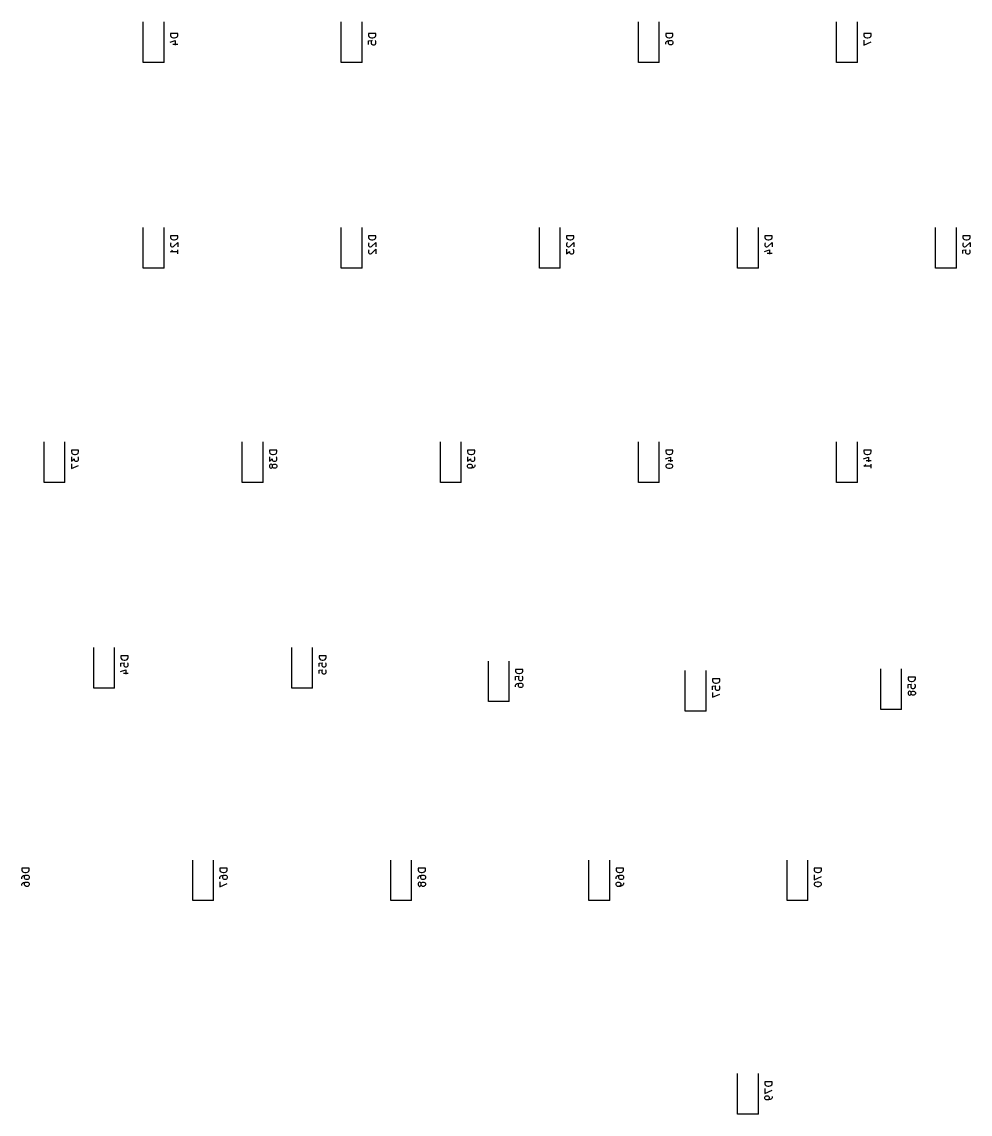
# Model space of a CAD drawing. Extents: x -21 to 350, y -103 to 34.
# Drawn here: x 72 to 163.2, y -103.4 to 1.6 of the extents above; entities that cross this region are included whole.
import ezdxf

# ---------------------------------------------------------------- set-up
doc = ezdxf.new("R2010")
doc.units = 0
doc.layers.add('BLACK', color=7, linetype='CONTINUOUS')

msp = doc.modelspace()

# ---------------------------------------------------------------- linework, layer by layer
at = {"layer": 'BLACK', "linetype": 'CONTINUOUS'}
for p, q in [((83.7, -2.25), (83.7, 1.65)), ((85.7, -2.25), (85.7, 1.65)), ((102.75, -2.25), (102.75, 1.65)), ((104.75, -2.25), (104.75, 1.65)), ((131.325, -2.25), (131.325, 1.65)), ((133.325, -2.25), (133.325, 1.65)), ((150.375, -2.25), (150.375, 1.65)), ((152.375, -2.25), (152.375, 1.65)), ((87.0167, 0.516666), (86.3167, 0.516666)), ((86.3167, 0.516666), (86.3167, 0.35)), ((86.3167, 0.35), (86.35, 0.25)), ((86.35, 0.25), (86.4167, 0.183333)), ((86.4167, 0.183333), (86.4833, 0.15)), ((86.4833, 0.15), (86.6167, 0.116666)), ((86.6167, 0.116666), (86.7167, 0.116666)), ((86.7167, 0.116666), (86.85, 0.15)), ((86.85, 0.15), (86.9167, 0.183333)), ((86.9167, 0.183333), (86.9833, 0.249999)), ((86.9833, 0.249999), (87.0167, 0.35)), ((87.0167, 0.35), (87.0167, 0.516666)), ((106.067, 0.516666), (105.367, 0.516666)), ((105.367, 0.516666), (105.367, 0.35)), ((105.367, 0.35), (105.4, 0.25)), ((105.4, 0.25), (105.467, 0.183333)), ((105.467, 0.183333), (105.533, 0.15)), ((105.533, 0.15), (105.667, 0.116666)), ((105.667, 0.116666), (105.767, 0.116666)), ((105.767, 0.116666), (105.9, 0.15)), ((105.9, 0.15), (105.967, 0.183333)), ((105.967, 0.183333), (106.033, 0.249999)), ((106.033, 0.249999), (106.067, 0.35)), ((106.067, 0.35), (106.067, 0.516666)), ((134.642, 0.516666), (133.942, 0.516666)), ((133.942, 0.516666), (133.942, 0.35)), ((133.942, 0.35), (133.975, 0.25)), ((133.975, 0.25), (134.042, 0.183333)), ((134.042, 0.183333), (134.108, 0.15)), ((134.108, 0.15), (134.242, 0.116666)), ((134.242, 0.116666), (134.342, 0.116666)), ((134.342, 0.116666), (134.475, 0.15)), ((134.475, 0.15), (134.542, 0.183333)), ((134.542, 0.183333), (134.608, 0.249999)), ((134.608, 0.249999), (134.642, 0.35)), ((134.642, 0.35), (134.642, 0.516666)), ((153.692, 0.516666), (152.992, 0.516666)), ((152.992, 0.516666), (152.992, 0.35)), ((152.992, 0.35), (153.025, 0.25)), ((153.025, 0.25), (153.092, 0.183333)), ((153.092, 0.183333), (153.158, 0.15)), ((153.158, 0.15), (153.292, 0.116666)), ((153.292, 0.116666), (153.392, 0.116666)), ((153.392, 0.116666), (153.525, 0.15)), ((153.525, 0.15), (153.592, 0.183333)), ((153.592, 0.183333), (153.658, 0.249999)), ((153.658, 0.249999), (153.692, 0.35)), ((153.692, 0.35), (153.692, 0.516666)), ((86.2833, -0.316666), (86.7833, -0.15)), ((86.55, -0.483333), (87.0167, -0.483333)), ((86.7833, -0.15), (86.7833, -0.583333)), ((105.367, -0.183333), (105.7, -0.15)), ((105.367, -0.516666), (105.367, -0.183333)), ((105.667, -0.183333), (105.633, -0.25)), ((105.633, -0.25), (105.633, -0.416666)), ((105.633, -0.416666), (105.667, -0.483333)), ((105.7, -0.15), (105.667, -0.183333)), ((105.667, -0.483333), (105.7, -0.516666)), ((105.7, -0.516666), (105.767, -0.55)), ((105.767, -0.55), (105.933, -0.55)), ((105.933, -0.55), (106, -0.516666)), ((106.033, -0.183333), (106, -0.15)), ((106, -0.516666), (106.033, -0.483333)), ((106.067, -0.25), (106.033, -0.183333)), ((106.033, -0.483333), (106.067, -0.416666)), ((106.067, -0.416666), (106.067, -0.25)), ((133.942, -0.35), (133.975, -0.283333)), ((133.942, -0.483333), (133.942, -0.35)), ((133.975, -0.283333), (134.008, -0.249999)), ((134.008, -0.249999), (134.108, -0.183333)), ((134.108, -0.183333), (134.242, -0.15)), ((134.208, -0.283333), (134.242, -0.216666)), ((134.208, -0.416666), (134.208, -0.283333)), ((134.242, -0.483333), (134.208, -0.416666)), ((134.242, -0.15), (134.508, -0.15)), ((134.242, -0.216666), (134.275, -0.183333)), ((134.275, -0.516666), (134.242, -0.483333)), ((134.275, -0.183333), (134.342, -0.15)), ((134.342, -0.55), (134.275, -0.516666)), ((134.508, -0.55), (134.342, -0.55)), ((134.508, -0.15), (134.575, -0.183333)), ((134.575, -0.516666), (134.508, -0.55)), ((134.575, -0.183333), (134.608, -0.216666)), ((134.608, -0.483333), (134.575, -0.516666)), ((134.608, -0.216666), (134.642, -0.283333)), ((134.642, -0.416666), (134.608, -0.483333)), ((134.642, -0.283333), (134.642, -0.416666)), ((152.992, -0.116666), (152.992, -0.583333)), ((152.992, -0.583333), (153.692, -0.283333)), ((85.7, -2.25), (83.7, -2.25)), ((104.75, -2.25), (102.75, -2.25)), ((133.325, -2.25), (131.325, -2.25)), ((152.375, -2.25), (150.375, -2.25)), ((83.7, -22.035), (83.7, -18.135)), ((85.7, -22.035), (85.7, -18.135)), ((102.75, -22.035), (102.75, -18.135)), ((104.75, -22.035), (104.75, -18.135)), ((121.8, -22.035), (121.8, -18.135)), ((123.8, -22.035), (123.8, -18.135)), ((140.85, -22.035), (140.85, -18.135)), ((142.85, -22.035), (142.85, -18.135)), ((159.9, -22.035), (159.9, -18.135)), ((161.9, -22.035), (161.9, -18.135)), ((87.0167, -18.935), (86.3167, -18.935)), ((86.3167, -18.935), (86.3167, -19.1017)), ((86.3167, -19.1017), (86.35, -19.2017)), ((86.35, -19.635), (86.3167, -19.7017)), ((86.3167, -19.7017), (86.3167, -19.8683)), ((86.3167, -19.8683), (86.35, -19.935)), ((86.35, -19.2017), (86.4167, -19.2683)), ((86.3833, -19.6017), (86.35, -19.635)), ((86.35, -19.935), (86.3833, -19.9683)), ((86.4167, -19.2683), (86.4833, -19.3017)), ((86.4833, -19.3017), (86.6167, -19.335)), ((86.6167, -19.335), (86.7167, -19.335)), ((86.6167, -19.9683), (87.0167, -19.5683)), ((86.7167, -19.335), (86.85, -19.3017)), ((86.85, -19.3017), (86.9167, -19.2683)), ((86.9167, -19.2683), (86.9833, -19.2017)), ((86.9833, -19.2017), (87.0167, -19.1017)), ((87.0167, -19.1017), (87.0167, -18.935)), ((87.0167, -19.5683), (87.0167, -20.0017)), ((106.067, -18.935), (105.367, -18.935)), ((105.367, -18.935), (105.367, -19.1017)), ((105.367, -19.1017), (105.4, -19.2017)), ((105.4, -19.635), (105.367, -19.7017)), ((105.367, -19.7017), (105.367, -19.8683)), ((105.367, -19.8683), (105.4, -19.935)), ((105.4, -19.2017), (105.467, -19.2683)), ((105.433, -19.6017), (105.4, -19.635)), ((105.4, -19.935), (105.433, -19.9683)), ((105.467, -19.2683), (105.533, -19.3017)), ((105.533, -19.3017), (105.667, -19.335)), ((105.667, -19.335), (105.767, -19.335)), ((105.667, -19.9683), (106.067, -19.5683)), ((105.767, -19.335), (105.9, -19.3017)), ((105.9, -19.3017), (105.967, -19.2683)), ((105.967, -19.2683), (106.033, -19.2017)), ((106.033, -19.2017), (106.067, -19.1017)), ((106.067, -19.1017), (106.067, -18.935)), ((106.067, -19.5683), (106.067, -20.0017)), ((125.117, -18.935), (124.417, -18.935)), ((124.417, -18.935), (124.417, -19.1017)), ((124.417, -19.1017), (124.45, -19.2017)), ((124.45, -19.635), (124.417, -19.7017)), ((124.417, -19.7017), (124.417, -19.8683)), ((124.417, -19.8683), (124.45, -19.935)), ((124.45, -19.2017), (124.517, -19.2683)), ((124.483, -19.6017), (124.45, -19.635)), ((124.45, -19.935), (124.483, -19.9683)), ((124.517, -19.2683), (124.583, -19.3017)), ((124.583, -19.3017), (124.717, -19.335)), ((124.717, -19.335), (124.817, -19.335)), ((124.717, -19.9683), (125.117, -19.5683)), ((124.817, -19.335), (124.95, -19.3017)), ((124.95, -19.3017), (125.017, -19.2683)), ((125.017, -19.2683), (125.083, -19.2017)), ((125.083, -19.2017), (125.117, -19.1017)), ((125.117, -19.1017), (125.117, -18.935)), ((125.117, -19.5683), (125.117, -20.0017)), ((144.167, -18.935), (143.467, -18.935)), ((143.467, -18.935), (143.467, -19.1017)), ((143.467, -19.1017), (143.5, -19.2017)), ((143.5, -19.635), (143.467, -19.7017)), ((143.467, -19.7017), (143.467, -19.8683)), ((143.467, -19.8683), (143.5, -19.935)), ((143.5, -19.2017), (143.567, -19.2683)), ((143.533, -19.6017), (143.5, -19.635)), ((143.5, -19.935), (143.533, -19.9683)), ((143.567, -19.2683), (143.633, -19.3017)), ((143.633, -19.3017), (143.767, -19.335)), ((143.767, -19.335), (143.867, -19.335)), ((143.767, -19.9683), (144.167, -19.5683)), ((143.867, -19.335), (144, -19.3017)), ((144, -19.3017), (144.067, -19.2683)), ((144.067, -19.2683), (144.133, -19.2017)), ((144.133, -19.2017), (144.167, -19.1017)), ((144.167, -19.1017), (144.167, -18.935)), ((144.167, -19.5683), (144.167, -20.0017)), ((163.217, -18.935), (162.517, -18.935)), ((162.517, -18.935), (162.517, -19.1017)), ((162.517, -19.1017), (162.55, -19.2017)), ((162.55, -19.635), (162.517, -19.7017)), ((162.517, -19.7017), (162.517, -19.8683)), ((162.517, -19.8683), (162.55, -19.935)), ((162.55, -19.2017), (162.617, -19.2683)), ((162.583, -19.6017), (162.55, -19.635)), ((162.55, -19.935), (162.583, -19.9683)), ((162.617, -19.2683), (162.683, -19.3017)), ((162.683, -19.3017), (162.817, -19.335)), ((162.817, -19.335), (162.917, -19.335)), ((162.817, -19.9683), (163.217, -19.5683)), ((162.917, -19.335), (163.05, -19.3017)), ((163.05, -19.3017), (163.117, -19.2683)), ((163.117, -19.2683), (163.183, -19.2017)), ((163.183, -19.2017), (163.217, -19.1017)), ((163.217, -19.1017), (163.217, -18.935)), ((163.217, -19.5683), (163.217, -20.0017)), ((86.3167, -20.4683), (86.4167, -20.4017)), ((87.0167, -20.4683), (86.3167, -20.4683)), ((86.3833, -19.9683), (86.45, -20.0017)), ((86.4167, -20.4017), (86.4833, -20.335)), ((86.45, -20.0017), (86.5167, -20.0017)), ((86.4833, -20.335), (86.5167, -20.2683)), ((86.5167, -20.0017), (86.6167, -19.9683)), ((87.0167, -20.6683), (87.0167, -20.2683)), ((105.4, -20.3017), (105.367, -20.3683)), ((105.367, -20.3683), (105.367, -20.535)), ((105.367, -20.535), (105.4, -20.6017)), ((105.433, -20.2683), (105.4, -20.3017)), ((105.4, -20.6017), (105.433, -20.635)), ((105.433, -19.9683), (105.5, -20.0017)), ((105.433, -20.635), (105.5, -20.6683)), ((105.5, -20.0017), (105.567, -20.0017)), ((105.5, -20.6683), (105.567, -20.6683)), ((105.567, -20.0017), (105.667, -19.9683)), ((105.567, -20.6683), (105.667, -20.635)), ((105.667, -20.635), (106.067, -20.235)), ((106.067, -20.235), (106.067, -20.6683)), ((124.417, -20.235), (124.417, -20.6683)), ((124.417, -20.6683), (124.683, -20.435)), ((124.483, -19.9683), (124.55, -20.0017)), ((124.55, -20.0017), (124.617, -20.0017)), ((124.617, -20.0017), (124.717, -19.9683)), ((124.683, -20.435), (124.683, -20.535)), ((124.683, -20.535), (124.717, -20.6017)), ((124.717, -20.6017), (124.75, -20.635)), ((124.75, -20.635), (124.817, -20.6683)), ((124.817, -20.6683), (124.983, -20.6683)), ((124.983, -20.6683), (125.05, -20.635)), ((125.083, -20.2683), (125.05, -20.235)), ((125.05, -20.635), (125.083, -20.6017)), ((125.117, -20.335), (125.083, -20.2683)), ((125.083, -20.6017), (125.117, -20.535)), ((125.117, -20.535), (125.117, -20.335)), ((143.433, -20.435), (143.933, -20.2683)), ((143.533, -19.9683), (143.6, -20.0017)), ((143.6, -20.0017), (143.667, -20.0017)), ((143.667, -20.0017), (143.767, -19.9683)), ((143.7, -20.6017), (144.167, -20.6017)), ((143.933, -20.2683), (143.933, -20.7017)), ((162.517, -20.3017), (162.85, -20.2683)), ((162.517, -20.635), (162.517, -20.3017)), ((162.583, -19.9683), (162.65, -20.0017)), ((162.65, -20.0017), (162.717, -20.0017)), ((162.717, -20.0017), (162.817, -19.9683)), ((162.817, -20.3017), (162.783, -20.3683)), ((162.783, -20.3683), (162.783, -20.535)), ((162.783, -20.535), (162.817, -20.6017)), ((162.85, -20.2683), (162.817, -20.3017)), ((162.817, -20.6017), (162.85, -20.635)), ((162.85, -20.635), (162.917, -20.6683)), ((162.917, -20.6683), (163.083, -20.6683)), ((163.083, -20.6683), (163.15, -20.635)), ((163.183, -20.3017), (163.15, -20.2683)), ((163.15, -20.635), (163.183, -20.6017)), ((163.217, -20.3683), (163.183, -20.3017)), ((163.183, -20.6017), (163.217, -20.535)), ((163.217, -20.535), (163.217, -20.3683)), ((85.7, -22.035), (83.7, -22.035)), ((104.75, -22.035), (102.75, -22.035)), ((123.8, -22.035), (121.8, -22.035)), ((142.85, -22.035), (140.85, -22.035)), ((161.9, -22.035), (159.9, -22.035)), ((74.175, -42.6633), (74.175, -38.7633)), ((76.175, -42.6633), (76.175, -38.7633)), ((93.225, -42.6633), (93.225, -38.7633)), ((95.225, -42.6633), (95.225, -38.7633)), ((112.275, -42.6633), (112.275, -38.7633)), ((114.275, -42.6633), (114.275, -38.7633)), ((131.325, -42.6633), (131.325, -38.7633)), ((133.325, -42.6633), (133.325, -38.7633)), ((150.375, -42.6633), (150.375, -38.7633)), ((152.375, -42.6633), (152.375, -38.7633)), ((77.4917, -39.5633), (76.7917, -39.5633)), ((76.7917, -39.5633), (76.7917, -39.73)), ((76.7917, -39.73), (76.825, -39.83)), ((76.825, -39.83), (76.8917, -39.8966)), ((76.8917, -39.8966), (76.9583, -39.93)), ((76.9583, -39.93), (77.0917, -39.9633)), ((77.1917, -39.9633), (77.325, -39.93)), ((77.325, -39.93), (77.3917, -39.8966)), ((77.3917, -39.8966), (77.4583, -39.83)), ((77.4583, -39.83), (77.4917, -39.73)), ((77.4917, -39.73), (77.4917, -39.5633)), ((96.5417, -39.5633), (95.8417, -39.5633)), ((95.8417, -39.5633), (95.8417, -39.73)), ((95.8417, -39.73), (95.875, -39.83)), ((95.875, -39.83), (95.9417, -39.8966)), ((95.9417, -39.8966), (96.0083, -39.93)), ((96.0083, -39.93), (96.1417, -39.9633)), ((96.2417, -39.9633), (96.375, -39.93)), ((96.375, -39.93), (96.4417, -39.8966)), ((96.4417, -39.8966), (96.5083, -39.83)), ((96.5083, -39.83), (96.5417, -39.73)), ((96.5417, -39.73), (96.5417, -39.5633)), ((115.592, -39.5633), (114.892, -39.5633)), ((114.892, -39.5633), (114.892, -39.73)), ((114.892, -39.73), (114.925, -39.83)), ((114.925, -39.83), (114.992, -39.8966)), ((114.992, -39.8966), (115.058, -39.93)), ((115.058, -39.93), (115.192, -39.9633)), ((115.292, -39.9633), (115.425, -39.93)), ((115.425, -39.93), (115.492, -39.8966)), ((115.492, -39.8966), (115.558, -39.83)), ((115.558, -39.83), (115.592, -39.73)), ((115.592, -39.73), (115.592, -39.5633)), ((134.642, -39.5633), (133.942, -39.5633)), ((133.942, -39.5633), (133.942, -39.73)), ((133.942, -39.73), (133.975, -39.83)), ((133.975, -39.83), (134.042, -39.8966)), ((134.042, -39.8966), (134.108, -39.93)), ((134.108, -39.93), (134.242, -39.9633)), ((134.342, -39.9633), (134.475, -39.93)), ((134.475, -39.93), (134.542, -39.8966)), ((134.542, -39.8966), (134.608, -39.83)), ((134.608, -39.83), (134.642, -39.73)), ((134.642, -39.73), (134.642, -39.5633)), ((153.692, -39.5633), (152.992, -39.5633)), ((152.992, -39.5633), (152.992, -39.73)), ((152.992, -39.73), (153.025, -39.83)), ((153.025, -39.83), (153.092, -39.8966)), ((153.092, -39.8966), (153.158, -39.93)), ((153.158, -39.93), (153.292, -39.9633)), ((153.392, -39.9633), (153.525, -39.93)), ((153.525, -39.93), (153.592, -39.8966)), ((153.592, -39.8966), (153.658, -39.83)), ((153.658, -39.83), (153.692, -39.73)), ((153.692, -39.73), (153.692, -39.5633)), ((76.7917, -40.1966), (76.7917, -40.63)), ((76.7917, -40.63), (77.0583, -40.3966)), ((76.7917, -40.8633), (76.7917, -41.33)), ((77.0583, -40.3966), (77.0583, -40.4966)), ((77.0583, -40.4966), (77.0917, -40.5633)), ((77.0917, -39.9633), (77.1917, -39.9633)), ((77.0917, -40.5633), (77.125, -40.5966)), ((77.125, -40.5966), (77.1917, -40.63)), ((77.1917, -40.63), (77.3583, -40.63)), ((77.3583, -40.63), (77.425, -40.5966)), ((77.4583, -40.23), (77.425, -40.1966)), ((77.425, -40.5966), (77.4583, -40.5633)), ((77.4917, -40.2966), (77.4583, -40.23)), ((77.4583, -40.5633), (77.4917, -40.4966)), ((77.4917, -40.4966), (77.4917, -40.2966)), ((95.8417, -40.1966), (95.8417, -40.63)), ((95.8417, -40.63), (96.1083, -40.3966)), ((95.875, -40.9633), (95.8417, -41.03)), ((95.9083, -40.93), (95.875, -40.9633)), ((95.975, -40.8966), (95.9083, -40.93)), ((96.0083, -40.8966), (95.975, -40.8966)), ((96.075, -40.93), (96.0083, -40.8966)), ((96.1083, -40.9633), (96.075, -40.93)), ((96.1083, -40.3966), (96.1083, -40.4966)), ((96.1083, -40.4966), (96.1417, -40.5633)), ((96.1417, -41.03), (96.1083, -40.9633)), ((96.1417, -39.9633), (96.2417, -39.9633)), ((96.1417, -40.5633), (96.175, -40.5966)), ((96.1417, -41.03), (96.175, -40.9633)), ((96.175, -40.5966), (96.2417, -40.63)), ((96.175, -40.9633), (96.2083, -40.93)), ((96.2083, -40.93), (96.275, -40.8966)), ((96.2417, -40.63), (96.4083, -40.63)), ((96.275, -40.8966), (96.4083, -40.8966)), ((96.4083, -40.63), (96.475, -40.5966)), ((96.4083, -40.8966), (96.475, -40.93)), ((96.5083, -40.23), (96.475, -40.1966)), ((96.475, -40.5966), (96.5083, -40.5633)), ((96.475, -40.93), (96.5083, -40.9633)), ((96.5417, -40.2966), (96.5083, -40.23)), ((96.5083, -40.5633), (96.5417, -40.4966)), ((96.5083, -40.9633), (96.5417, -41.03)), ((96.5417, -40.4966), (96.5417, -40.2966)), ((114.892, -40.1966), (114.892, -40.63)), ((114.892, -40.63), (115.158, -40.3966)), ((114.892, -41.03), (114.925, -40.9633)), ((114.925, -40.9633), (114.958, -40.93)), ((114.958, -40.93), (115.025, -40.8966)), ((115.025, -40.8966), (115.192, -40.8966)), ((115.158, -40.3966), (115.158, -40.4966)), ((115.158, -40.4966), (115.192, -40.5633)), ((115.192, -39.9633), (115.292, -39.9633)), ((115.192, -40.5633), (115.225, -40.5966)), ((115.192, -40.8966), (115.258, -40.93)), ((115.225, -40.5966), (115.292, -40.63)), ((115.258, -40.93), (115.292, -40.9633)), ((115.292, -40.63), (115.458, -40.63)), ((115.292, -40.9633), (115.325, -41.03)), ((115.458, -40.63), (115.525, -40.5966)), ((115.558, -40.23), (115.525, -40.1966)), ((115.525, -40.5966), (115.558, -40.5633)), ((115.592, -40.2966), (115.558, -40.23)), ((115.558, -40.5633), (115.592, -40.4966)), ((115.592, -40.4966), (115.592, -40.2966)), ((115.592, -40.9633), (115.592, -41.0966)), ((133.908, -40.3966), (134.408, -40.23)), ((134.008, -40.9633), (133.975, -40.9966)), ((134.075, -40.93), (134.008, -40.9633)), ((134.208, -40.8966), (134.075, -40.93)), ((134.175, -40.5633), (134.642, -40.5633)), ((134.375, -40.8966), (134.208, -40.8966)), ((134.242, -39.9633), (134.342, -39.9633)), ((134.508, -40.93), (134.375, -40.8966)), ((134.408, -40.23), (134.408, -40.6633)), ((134.575, -40.9633), (134.508, -40.93)), ((134.608, -40.9966), (134.575, -40.9633)), ((152.958, -40.3966), (153.458, -40.23)), ((153.092, -41.03), (153.158, -40.9633)), ((153.158, -40.9633), (153.192, -40.8966)), ((153.225, -40.5633), (153.692, -40.5633)), ((153.292, -39.9633), (153.392, -39.9633)), ((153.458, -40.23), (153.458, -40.6633)), ((153.692, -41.2966), (153.692, -40.8966)), ((76.7917, -41.33), (77.4917, -41.03)), ((95.8417, -41.03), (95.8417, -41.1633)), ((95.8417, -41.1633), (95.875, -41.23)), ((95.875, -41.23), (95.9083, -41.2633)), ((95.9083, -41.2633), (95.975, -41.2966)), ((95.975, -41.2966), (96.0083, -41.2966)), ((96.0083, -41.2966), (96.075, -41.2633)), ((96.075, -41.2633), (96.1083, -41.23)), ((96.1083, -41.23), (96.1417, -41.1633)), ((96.1417, -41.1633), (96.1417, -41.03)), ((96.175, -41.23), (96.1417, -41.1633)), ((96.2083, -41.2633), (96.175, -41.23)), ((96.275, -41.2966), (96.2083, -41.2633)), ((96.4083, -41.2966), (96.275, -41.2966)), ((96.475, -41.2633), (96.4083, -41.2966)), ((96.5083, -41.23), (96.475, -41.2633)), ((96.5417, -41.1633), (96.5083, -41.23)), ((96.5417, -41.03), (96.5417, -41.1633)), ((114.892, -41.1633), (114.892, -41.03)), ((114.925, -41.23), (114.892, -41.1633)), ((114.958, -41.2633), (114.925, -41.23)), ((115.025, -41.2966), (114.958, -41.2633)), ((115.292, -41.2966), (115.025, -41.2966)), ((115.258, -41.2633), (115.192, -41.2966)), ((115.292, -41.23), (115.258, -41.2633)), ((115.325, -41.1633), (115.292, -41.23)), ((115.425, -41.2633), (115.292, -41.2966)), ((115.325, -41.03), (115.325, -41.1633)), ((115.525, -41.1966), (115.425, -41.2633)), ((115.558, -41.1633), (115.525, -41.1966)), ((115.592, -41.0966), (115.558, -41.1633)), ((133.975, -40.9966), (133.942, -41.0633)), ((133.942, -41.0633), (133.942, -41.13)), ((133.942, -41.13), (133.975, -41.1966)), ((133.975, -41.1966), (134.008, -41.23)), ((134.008, -41.23), (134.075, -41.2633)), ((134.075, -41.2633), (134.208, -41.2966)), ((134.208, -41.2966), (134.375, -41.2966)), ((134.375, -41.2966), (134.508, -41.2633)), ((134.508, -41.2633), (134.575, -41.23)), ((134.575, -41.23), (134.608, -41.1966)), ((134.642, -41.0633), (134.608, -40.9966)), ((134.608, -41.1966), (134.642, -41.13)), ((134.642, -41.13), (134.642, -41.0633)), ((152.992, -41.0966), (153.092, -41.03)), ((153.692, -41.0966), (152.992, -41.0966)), ((76.175, -42.6633), (74.175, -42.6633)), ((95.225, -42.6633), (93.225, -42.6633)), ((114.275, -42.6633), (112.275, -42.6633)), ((133.325, -42.6633), (131.325, -42.6633)), ((152.375, -42.6633), (150.375, -42.6633)), ((78.9375, -62.4483), (78.9375, -58.5483)), ((80.9375, -62.4483), (80.9375, -58.5483)), ((97.9875, -62.4483), (97.9875, -58.5483)), ((99.9875, -62.4483), (99.9875, -58.5483)), ((82.2542, -59.3483), (81.5542, -59.3483)), ((81.5542, -59.3483), (81.5542, -59.515)), ((81.5542, -59.515), (81.5875, -59.615)), ((81.5875, -59.615), (81.6542, -59.6816)), ((81.6542, -59.6816), (81.7208, -59.715)), ((81.7208, -59.715), (81.8542, -59.7483)), ((81.8542, -59.7483), (81.9542, -59.7483)), ((81.9542, -59.7483), (82.0875, -59.715)), ((82.0875, -59.715), (82.1542, -59.6816)), ((82.1542, -59.6816), (82.2208, -59.615)), ((82.2208, -59.615), (82.2542, -59.515)), ((82.2542, -59.515), (82.2542, -59.3483)), ((101.304, -59.3483), (100.604, -59.3483)), ((100.604, -59.3483), (100.604, -59.515)), ((100.604, -59.515), (100.638, -59.615)), ((100.638, -59.615), (100.704, -59.6816)), ((100.704, -59.6816), (100.771, -59.715)), ((100.771, -59.715), (100.904, -59.7483)), ((100.904, -59.7483), (101.004, -59.7483)), ((101.004, -59.7483), (101.138, -59.715)), ((101.138, -59.715), (101.204, -59.6816)), ((101.204, -59.6816), (101.271, -59.615)), ((101.271, -59.615), (101.304, -59.515)), ((101.304, -59.515), (101.304, -59.3483)), ((116.89, -63.7458), (116.89, -59.8458)), ((118.89, -63.7458), (118.89, -59.8458)), ((81.5208, -60.8483), (82.0208, -60.6816)), ((81.5542, -60.0483), (81.8875, -60.015)), ((81.5542, -60.3816), (81.5542, -60.0483)), ((81.8542, -60.0483), (81.8208, -60.115)), ((81.8208, -60.115), (81.8208, -60.2816)), ((81.8208, -60.2816), (81.8542, -60.3483)), ((81.8875, -60.015), (81.8542, -60.0483)), ((81.8542, -60.3483), (81.8875, -60.3816)), ((81.8875, -60.3816), (81.9542, -60.415)), ((81.9542, -60.415), (82.1208, -60.415)), ((82.0208, -60.6816), (82.0208, -61.115)), ((82.1208, -60.415), (82.1875, -60.3816)), ((82.2208, -60.0483), (82.1875, -60.015)), ((82.1875, -60.3816), (82.2208, -60.3483)), ((82.2542, -60.115), (82.2208, -60.0483)), ((82.2208, -60.3483), (82.2542, -60.2816)), ((82.2542, -60.2816), (82.2542, -60.115)), ((100.604, -60.0483), (100.938, -60.015)), ((100.604, -60.3816), (100.604, -60.0483)), ((100.604, -60.715), (100.938, -60.6816)), ((100.604, -61.0483), (100.604, -60.715)), ((100.904, -60.0483), (100.871, -60.115)), ((100.871, -60.115), (100.871, -60.2816)), ((100.871, -60.2816), (100.904, -60.3483)), ((100.904, -60.715), (100.871, -60.7816)), ((100.871, -60.7816), (100.871, -60.9483)), ((100.871, -60.9483), (100.904, -61.015)), ((100.938, -60.015), (100.904, -60.0483)), ((100.904, -60.3483), (100.938, -60.3816)), ((100.938, -60.6816), (100.904, -60.715)), ((100.938, -60.3816), (101.004, -60.415)), ((101.004, -60.415), (101.171, -60.415)), ((101.171, -60.415), (101.238, -60.3816)), ((101.271, -60.0483), (101.238, -60.015)), ((101.238, -60.3816), (101.271, -60.3483)), ((101.271, -60.715), (101.238, -60.6816)), ((101.304, -60.115), (101.271, -60.0483)), ((101.271, -60.3483), (101.304, -60.2816)), ((101.304, -60.7816), (101.271, -60.715)), ((101.271, -61.015), (101.304, -60.9483)), ((101.304, -60.2816), (101.304, -60.115)), ((101.304, -60.9483), (101.304, -60.7816)), ((120.207, -60.6458), (119.507, -60.6458)), ((119.507, -60.6458), (119.507, -60.8125)), ((119.507, -60.8125), (119.54, -60.9125)), ((119.54, -60.9125), (119.607, -60.9791)), ((120.107, -60.9791), (120.173, -60.9125)), ((120.173, -60.9125), (120.207, -60.8125)), ((120.207, -60.8125), (120.207, -60.6458)), ((135.82, -64.6658), (135.82, -60.7658)), ((137.82, -64.6658), (137.82, -60.7658)), ((154.63, -64.5058), (154.63, -60.6058)), ((156.63, -64.5058), (156.63, -60.6058)), ((81.7875, -61.015), (82.2542, -61.015)), ((100.904, -61.015), (100.938, -61.0483)), ((100.938, -61.0483), (101.004, -61.0816)), ((101.004, -61.0816), (101.171, -61.0816)), ((101.171, -61.0816), (101.238, -61.0483)), ((101.238, -61.0483), (101.271, -61.015)), ((119.507, -61.3458), (119.84, -61.3125)), ((119.507, -61.6791), (119.507, -61.3458)), ((119.607, -60.9791), (119.673, -61.0125)), ((119.673, -61.0125), (119.807, -61.0458)), ((119.673, -62.0125), (119.807, -61.9791)), ((119.807, -61.3458), (119.773, -61.4125)), ((119.773, -61.4125), (119.773, -61.5791)), ((119.773, -61.5791), (119.807, -61.6458)), ((119.807, -61.0458), (119.907, -61.0458)), ((119.84, -61.3125), (119.807, -61.3458)), ((119.807, -61.6458), (119.84, -61.6791)), ((119.807, -61.9791), (120.073, -61.9791)), ((119.84, -61.6791), (119.907, -61.7125)), ((119.84, -62.0125), (119.907, -61.9791)), ((119.907, -61.0458), (120.04, -61.0125)), ((119.907, -61.7125), (120.073, -61.7125)), ((120.04, -61.0125), (120.107, -60.9791)), ((120.073, -61.7125), (120.14, -61.6791)), ((120.073, -61.9791), (120.14, -62.0125)), ((120.173, -61.3458), (120.14, -61.3125)), ((120.14, -61.6791), (120.173, -61.6458)), ((120.207, -61.4125), (120.173, -61.3458)), ((120.173, -61.6458), (120.207, -61.5791)), ((120.207, -61.5791), (120.207, -61.4125)), ((139.137, -61.5658), (138.437, -61.5658)), ((138.437, -61.5658), (138.437, -61.7325)), ((138.437, -61.7325), (138.47, -61.8325)), ((138.47, -61.8325), (138.537, -61.8991)), ((138.537, -61.8991), (138.603, -61.9325)), ((138.603, -61.9325), (138.737, -61.9658)), ((138.737, -61.9658), (138.837, -61.9658)), ((138.837, -61.9658), (138.97, -61.9325)), ((138.97, -61.9325), (139.037, -61.8991)), ((139.037, -61.8991), (139.103, -61.8325)), ((139.103, -61.8325), (139.137, -61.7325)), ((139.137, -61.7325), (139.137, -61.5658)), ((157.947, -61.4058), (157.247, -61.4058)), ((157.247, -61.4058), (157.247, -61.5725)), ((157.247, -61.5725), (157.28, -61.6725)), ((157.28, -61.6725), (157.347, -61.7391)), ((157.347, -61.7391), (157.413, -61.7725)), ((157.413, -61.7725), (157.547, -61.8058)), ((157.547, -61.8058), (157.647, -61.8058)), ((157.647, -61.8058), (157.78, -61.7725)), ((157.78, -61.7725), (157.847, -61.7391)), ((157.847, -61.7391), (157.913, -61.6725)), ((157.913, -61.6725), (157.947, -61.5725)), ((157.947, -61.5725), (157.947, -61.4058)), ((80.9375, -62.4483), (78.9375, -62.4483)), ((99.9875, -62.4483), (97.9875, -62.4483)), ((119.507, -62.1791), (119.54, -62.1125)), ((119.507, -62.3125), (119.507, -62.1791)), ((119.54, -62.1125), (119.573, -62.0791)), ((119.573, -62.0791), (119.673, -62.0125)), ((119.773, -62.1125), (119.807, -62.0458)), ((119.773, -62.2458), (119.773, -62.1125)), ((119.807, -62.3125), (119.773, -62.2458)), ((119.807, -62.0458), (119.84, -62.0125)), ((119.84, -62.3458), (119.807, -62.3125)), ((119.907, -62.3791), (119.84, -62.3458)), ((120.073, -62.3791), (119.907, -62.3791)), ((120.14, -62.3458), (120.073, -62.3791)), ((120.14, -62.0125), (120.173, -62.0458)), ((120.173, -62.3125), (120.14, -62.3458)), ((120.173, -62.0458), (120.207, -62.1125)), ((120.207, -62.2458), (120.173, -62.3125)), ((120.207, -62.1125), (120.207, -62.2458)), ((138.437, -62.2658), (138.77, -62.2325)), ((138.437, -62.5991), (138.437, -62.2658)), ((138.437, -62.8658), (138.437, -63.3325)), ((138.437, -63.3325), (139.137, -63.0325)), ((138.737, -62.2658), (138.703, -62.3325)), ((138.703, -62.3325), (138.703, -62.4991)), ((138.703, -62.4991), (138.737, -62.5658)), ((138.77, -62.2325), (138.737, -62.2658)), ((138.737, -62.5658), (138.77, -62.5991)), ((138.77, -62.5991), (138.837, -62.6325)), ((138.837, -62.6325), (139.003, -62.6325)), ((139.003, -62.6325), (139.07, -62.5991)), ((139.103, -62.2658), (139.07, -62.2325)), ((139.07, -62.5991), (139.103, -62.5658)), ((139.137, -62.3325), (139.103, -62.2658)), ((139.103, -62.5658), (139.137, -62.4991)), ((139.137, -62.4991), (139.137, -62.3325)), ((157.247, -62.1058), (157.58, -62.0725)), ((157.247, -62.4391), (157.247, -62.1058)), ((157.28, -62.8058), (157.247, -62.8725)), ((157.247, -62.8725), (157.247, -63.0058)), ((157.247, -63.0058), (157.28, -63.0725)), ((157.313, -62.7725), (157.28, -62.8058)), ((157.38, -62.7391), (157.313, -62.7725)), ((157.413, -62.7391), (157.38, -62.7391)), ((157.48, -62.7725), (157.413, -62.7391)), ((157.513, -62.8058), (157.48, -62.7725)), ((157.547, -62.1058), (157.513, -62.1725)), ((157.513, -62.1725), (157.513, -62.3391)), ((157.513, -62.3391), (157.547, -62.4058)), ((157.547, -62.8725), (157.513, -62.8058)), ((157.513, -63.0725), (157.547, -63.0058)), ((157.58, -62.0725), (157.547, -62.1058)), ((157.547, -62.4058), (157.58, -62.4391)), ((157.547, -62.8725), (157.58, -62.8058)), ((157.547, -63.0058), (157.547, -62.8725)), ((157.58, -63.0725), (157.547, -63.0058)), ((157.58, -62.4391), (157.647, -62.4725)), ((157.58, -62.8058), (157.613, -62.7725)), ((157.613, -62.7725), (157.68, -62.7391)), ((157.647, -62.4725), (157.813, -62.4725)), ((157.68, -62.7391), (157.813, -62.7391)), ((157.813, -62.4725), (157.88, -62.4391)), ((157.813, -62.7391), (157.88, -62.7725)), ((157.913, -62.1058), (157.88, -62.0725)), ((157.88, -62.4391), (157.913, -62.4058)), ((157.88, -62.7725), (157.913, -62.8058)), ((157.947, -62.1725), (157.913, -62.1058)), ((157.913, -62.4058), (157.947, -62.3391)), ((157.913, -62.8058), (157.947, -62.8725)), ((157.947, -63.0058), (157.913, -63.0725)), ((157.947, -62.3391), (157.947, -62.1725)), ((157.947, -62.8725), (157.947, -63.0058)), ((118.89, -63.7458), (116.89, -63.7458)), ((157.28, -63.0725), (157.313, -63.1058)), ((157.313, -63.1058), (157.38, -63.1391)), ((157.38, -63.1391), (157.413, -63.1391)), ((157.413, -63.1391), (157.48, -63.1058)), ((157.48, -63.1058), (157.513, -63.0725)), ((157.613, -63.1058), (157.58, -63.0725)), ((157.68, -63.1391), (157.613, -63.1058)), ((157.813, -63.1391), (157.68, -63.1391)), ((157.88, -63.1058), (157.813, -63.1391)), ((157.913, -63.0725), (157.88, -63.1058)), ((137.82, -64.6658), (135.82, -64.6658)), ((156.63, -64.5058), (154.63, -64.5058)), ((72.7292, -79.7853), (72.0292, -79.7853)), ((72.0292, -79.7853), (72.0292, -79.952)), ((72.7292, -79.952), (72.7292, -79.7853)), ((88.4625, -82.8853), (88.4625, -78.9853)), ((90.4625, -82.8853), (90.4625, -78.9853)), ((91.7792, -79.7853), (91.0792, -79.7853)), ((91.0792, -79.7853), (91.0792, -79.952)), ((91.7792, -79.952), (91.7792, -79.7853)), ((107.512, -82.8853), (107.512, -78.9853)), ((109.512, -82.8853), (109.512, -78.9853)), ((110.829, -79.7853), (110.129, -79.7853)), ((110.129, -79.7853), (110.129, -79.952)), ((110.829, -79.952), (110.829, -79.7853)), ((126.562, -82.8853), (126.562, -78.9853)), ((128.562, -82.8853), (128.562, -78.9853)), ((129.879, -79.7853), (129.179, -79.7853)), ((129.179, -79.7853), (129.179, -79.952)), ((129.879, -79.952), (129.879, -79.7853)), ((145.612, -82.8853), (145.612, -78.9853)), ((147.612, -82.8853), (147.612, -78.9853)), ((148.929, -79.7853), (148.229, -79.7853)), ((148.229, -79.7853), (148.229, -79.952)), ((148.929, -79.952), (148.929, -79.7853)), ((72.0292, -79.952), (72.0625, -80.052)), ((72.0292, -80.652), (72.0625, -80.5853)), ((72.0292, -80.7853), (72.0292, -80.652)), ((72.0625, -80.052), (72.1292, -80.1186)), ((72.0625, -80.5853), (72.0958, -80.552)), ((72.0958, -80.552), (72.1958, -80.4853)), ((72.1292, -80.1186), (72.1958, -80.152)), ((72.1958, -80.152), (72.3292, -80.1853)), ((72.1958, -80.4853), (72.3292, -80.452)), ((72.2958, -80.5853), (72.3292, -80.5186)), ((72.2958, -80.7186), (72.2958, -80.5853)), ((72.3292, -80.7853), (72.2958, -80.7186)), ((72.3292, -80.1853), (72.4292, -80.1853)), ((72.3292, -80.452), (72.5958, -80.452)), ((72.3292, -80.5186), (72.3625, -80.4853)), ((72.3625, -80.8186), (72.3292, -80.7853)), ((72.3625, -80.4853), (72.4292, -80.452)), ((72.4292, -80.852), (72.3625, -80.8186)), ((72.4292, -80.1853), (72.5625, -80.152)), ((72.5958, -80.852), (72.4292, -80.852)), ((72.5625, -80.152), (72.6292, -80.1186)), ((72.5958, -80.452), (72.6625, -80.4853)), ((72.6625, -80.8186), (72.5958, -80.852)), ((72.6292, -80.1186), (72.6958, -80.052)), ((72.6625, -80.4853), (72.6958, -80.5186)), ((72.6958, -80.7853), (72.6625, -80.8186)), ((72.6958, -80.052), (72.7292, -79.952)), ((72.6958, -80.5186), (72.7292, -80.5853)), ((72.7292, -80.7186), (72.6958, -80.7853)), ((72.7292, -80.5853), (72.7292, -80.7186)), ((91.0792, -79.952), (91.1125, -80.052)), ((91.0792, -80.652), (91.1125, -80.5853)), ((91.0792, -80.7853), (91.0792, -80.652)), ((91.1125, -80.052), (91.1792, -80.1186)), ((91.1125, -80.5853), (91.1458, -80.552)), ((91.1458, -80.552), (91.2458, -80.4853)), ((91.1792, -80.1186), (91.2458, -80.152)), ((91.2458, -80.152), (91.3792, -80.1853)), ((91.2458, -80.4853), (91.3792, -80.452)), ((91.3458, -80.5853), (91.3792, -80.5186)), ((91.3458, -80.7186), (91.3458, -80.5853)), ((91.3792, -80.7853), (91.3458, -80.7186)), ((91.3792, -80.1853), (91.4792, -80.1853)), ((91.3792, -80.452), (91.6458, -80.452)), ((91.3792, -80.5186), (91.4125, -80.4853)), ((91.4125, -80.8186), (91.3792, -80.7853)), ((91.4125, -80.4853), (91.4792, -80.452)), ((91.4792, -80.852), (91.4125, -80.8186)), ((91.4792, -80.1853), (91.6125, -80.152)), ((91.6458, -80.852), (91.4792, -80.852)), ((91.6125, -80.152), (91.6792, -80.1186)), ((91.6458, -80.452), (91.7125, -80.4853)), ((91.7125, -80.8186), (91.6458, -80.852)), ((91.6792, -80.1186), (91.7458, -80.052)), ((91.7125, -80.4853), (91.7458, -80.5186)), ((91.7458, -80.7853), (91.7125, -80.8186)), ((91.7458, -80.052), (91.7792, -79.952)), ((91.7458, -80.5186), (91.7792, -80.5853)), ((91.7792, -80.7186), (91.7458, -80.7853)), ((91.7792, -80.5853), (91.7792, -80.7186)), ((110.129, -79.952), (110.162, -80.052)), ((110.129, -80.652), (110.162, -80.5853)), ((110.129, -80.7853), (110.129, -80.652)), ((110.162, -80.052), (110.229, -80.1186)), ((110.162, -80.5853), (110.196, -80.552)), ((110.196, -80.552), (110.296, -80.4853)), ((110.229, -80.1186), (110.296, -80.152)), ((110.296, -80.152), (110.429, -80.1853)), ((110.296, -80.4853), (110.429, -80.452)), ((110.396, -80.5853), (110.429, -80.5186)), ((110.396, -80.7186), (110.396, -80.5853)), ((110.429, -80.7853), (110.396, -80.7186)), ((110.429, -80.1853), (110.529, -80.1853)), ((110.429, -80.452), (110.696, -80.452)), ((110.429, -80.5186), (110.462, -80.4853)), ((110.462, -80.8186), (110.429, -80.7853)), ((110.462, -80.4853), (110.529, -80.452)), ((110.529, -80.852), (110.462, -80.8186)), ((110.529, -80.1853), (110.662, -80.152)), ((110.696, -80.852), (110.529, -80.852)), ((110.662, -80.152), (110.729, -80.1186)), ((110.696, -80.452), (110.762, -80.4853)), ((110.762, -80.8186), (110.696, -80.852)), ((110.729, -80.1186), (110.796, -80.052)), ((110.762, -80.4853), (110.796, -80.5186)), ((110.796, -80.7853), (110.762, -80.8186)), ((110.796, -80.052), (110.829, -79.952)), ((110.796, -80.5186), (110.829, -80.5853)), ((110.829, -80.7186), (110.796, -80.7853)), ((110.829, -80.5853), (110.829, -80.7186)), ((129.179, -79.952), (129.213, -80.052)), ((129.179, -80.652), (129.213, -80.5853)), ((129.179, -80.7853), (129.179, -80.652)), ((129.213, -80.052), (129.279, -80.1186)), ((129.213, -80.5853), (129.246, -80.552)), ((129.246, -80.552), (129.346, -80.4853)), ((129.279, -80.1186), (129.346, -80.152)), ((129.346, -80.152), (129.479, -80.1853)), ((129.346, -80.4853), (129.479, -80.452)), ((129.446, -80.5853), (129.479, -80.5186)), ((129.446, -80.7186), (129.446, -80.5853)), ((129.479, -80.7853), (129.446, -80.7186)), ((129.479, -80.1853), (129.579, -80.1853)), ((129.479, -80.452), (129.746, -80.452)), ((129.479, -80.5186), (129.512, -80.4853)), ((129.512, -80.8186), (129.479, -80.7853)), ((129.512, -80.4853), (129.579, -80.452)), ((129.579, -80.852), (129.512, -80.8186)), ((129.579, -80.1853), (129.713, -80.152)), ((129.746, -80.852), (129.579, -80.852)), ((129.713, -80.152), (129.779, -80.1186)), ((129.746, -80.452), (129.812, -80.4853)), ((129.812, -80.8186), (129.746, -80.852)), ((129.779, -80.1186), (129.846, -80.052)), ((129.812, -80.4853), (129.846, -80.5186)), ((129.846, -80.7853), (129.812, -80.8186)), ((129.846, -80.052), (129.879, -79.952)), ((129.846, -80.5186), (129.879, -80.5853)), ((129.879, -80.7186), (129.846, -80.7853)), ((129.879, -80.5853), (129.879, -80.7186)), ((148.229, -79.952), (148.262, -80.052)), ((148.229, -80.4186), (148.229, -80.8853)), ((148.229, -80.8853), (148.929, -80.5853)), ((148.262, -80.052), (148.329, -80.1186)), ((148.329, -80.1186), (148.396, -80.152)), ((148.396, -80.152), (148.529, -80.1853)), ((148.529, -80.1853), (148.629, -80.1853)), ((148.629, -80.1853), (148.762, -80.152)), ((148.762, -80.152), (148.829, -80.1186)), ((148.829, -80.1186), (148.896, -80.052)), ((148.896, -80.052), (148.929, -79.952)), ((72.0292, -81.3186), (72.0625, -81.252)), ((72.0292, -81.452), (72.0292, -81.3186)), ((72.0625, -81.252), (72.0958, -81.2186)), ((72.0958, -81.2186), (72.1958, -81.152)), ((72.1958, -81.152), (72.3292, -81.1186)), ((72.2958, -81.252), (72.3292, -81.1853)), ((72.2958, -81.3853), (72.2958, -81.252)), ((72.3292, -81.452), (72.2958, -81.3853)), ((72.3292, -81.1186), (72.5958, -81.1186)), ((72.3292, -81.1853), (72.3625, -81.152)), ((72.3625, -81.4853), (72.3292, -81.452)), ((72.3625, -81.152), (72.4292, -81.1186)), ((72.4292, -81.5186), (72.3625, -81.4853)), ((72.5958, -81.5186), (72.4292, -81.5186)), ((72.5958, -81.1186), (72.6625, -81.152)), ((72.6625, -81.4853), (72.5958, -81.5186)), ((72.6625, -81.152), (72.6958, -81.1853)), ((72.6958, -81.452), (72.6625, -81.4853)), ((72.6958, -81.1853), (72.7292, -81.252)), ((72.7292, -81.3853), (72.6958, -81.452)), ((72.7292, -81.252), (72.7292, -81.3853)), ((91.0792, -81.0853), (91.0792, -81.552)), ((91.0792, -81.552), (91.7792, -81.252)), ((110.162, -81.1853), (110.129, -81.252)), ((110.129, -81.252), (110.129, -81.3853)), ((110.129, -81.3853), (110.162, -81.452)), ((110.196, -81.152), (110.162, -81.1853)), ((110.162, -81.452), (110.196, -81.4853)), ((110.262, -81.1186), (110.196, -81.152)), ((110.196, -81.4853), (110.262, -81.5186)), ((110.296, -81.1186), (110.262, -81.1186)), ((110.262, -81.5186), (110.296, -81.5186)), ((110.362, -81.152), (110.296, -81.1186)), ((110.296, -81.5186), (110.362, -81.4853)), ((110.396, -81.1853), (110.362, -81.152)), ((110.362, -81.4853), (110.396, -81.452)), ((110.429, -81.252), (110.396, -81.1853)), ((110.396, -81.452), (110.429, -81.3853)), ((110.429, -81.252), (110.462, -81.1853)), ((110.429, -81.3853), (110.429, -81.252)), ((110.462, -81.452), (110.429, -81.3853)), ((110.462, -81.1853), (110.496, -81.152)), ((110.496, -81.4853), (110.462, -81.452)), ((110.496, -81.152), (110.562, -81.1186)), ((110.562, -81.5186), (110.496, -81.4853)), ((110.562, -81.1186), (110.696, -81.1186)), ((110.696, -81.5186), (110.562, -81.5186)), ((110.696, -81.1186), (110.762, -81.152)), ((110.762, -81.4853), (110.696, -81.5186)), ((110.762, -81.152), (110.796, -81.1853)), ((110.796, -81.452), (110.762, -81.4853)), ((110.796, -81.1853), (110.829, -81.252)), ((110.829, -81.3853), (110.796, -81.452)), ((110.829, -81.252), (110.829, -81.3853)), ((129.179, -81.252), (129.213, -81.1853)), ((129.179, -81.3853), (129.179, -81.252)), ((129.213, -81.452), (129.179, -81.3853)), ((129.213, -81.1853), (129.246, -81.152)), ((129.246, -81.4853), (129.213, -81.452)), ((129.246, -81.152), (129.312, -81.1186)), ((129.312, -81.5186), (129.246, -81.4853)), ((129.312, -81.1186), (129.479, -81.1186)), ((129.579, -81.5186), (129.312, -81.5186)), ((129.479, -81.1186), (129.546, -81.152)), ((129.546, -81.4853), (129.479, -81.5186)), ((129.546, -81.152), (129.579, -81.1853)), ((129.579, -81.452), (129.546, -81.4853)), ((129.579, -81.1853), (129.612, -81.252)), ((129.612, -81.3853), (129.579, -81.452)), ((129.713, -81.4853), (129.579, -81.5186)), ((129.612, -81.252), (129.612, -81.3853)), ((129.812, -81.4186), (129.713, -81.4853)), ((129.846, -81.3853), (129.812, -81.4186)), ((129.879, -81.3186), (129.846, -81.3853)), ((129.879, -81.1853), (129.879, -81.3186)), ((148.262, -81.2186), (148.229, -81.2853)), ((148.229, -81.2853), (148.229, -81.352)), ((148.229, -81.352), (148.262, -81.4186)), ((148.296, -81.1853), (148.262, -81.2186)), ((148.262, -81.4186), (148.296, -81.452)), ((148.362, -81.152), (148.296, -81.1853)), ((148.296, -81.452), (148.362, -81.4853)), ((148.496, -81.1186), (148.362, -81.152)), ((148.362, -81.4853), (148.496, -81.5186)), ((148.662, -81.1186), (148.496, -81.1186)), ((148.496, -81.5186), (148.662, -81.5186)), ((148.796, -81.152), (148.662, -81.1186)), ((148.662, -81.5186), (148.796, -81.4853)), ((148.862, -81.1853), (148.796, -81.152)), ((148.796, -81.4853), (148.862, -81.452)), ((148.896, -81.2186), (148.862, -81.1853)), ((148.862, -81.452), (148.896, -81.4186)), ((148.929, -81.2853), (148.896, -81.2186)), ((148.896, -81.4186), (148.929, -81.352)), ((148.929, -81.352), (148.929, -81.2853)), ((90.4625, -82.8853), (88.4625, -82.8853)), ((109.512, -82.8853), (107.512, -82.8853)), ((128.562, -82.8853), (126.562, -82.8853)), ((147.612, -82.8853), (145.612, -82.8853)), ((140.85, -103.435), (140.85, -99.5353)), ((142.85, -103.435), (142.85, -99.5353)), ((144.167, -100.335), (143.467, -100.335)), ((143.467, -100.335), (143.467, -100.502)), ((143.467, -100.502), (143.5, -100.602)), ((143.5, -100.602), (143.567, -100.669)), ((143.567, -100.669), (143.633, -100.702)), ((143.633, -100.702), (143.767, -100.735)), ((143.767, -100.735), (143.867, -100.735)), ((143.867, -100.735), (144, -100.702)), ((144, -100.702), (144.067, -100.669)), ((144.067, -100.669), (144.133, -100.602)), ((144.133, -100.602), (144.167, -100.502)), ((144.167, -100.502), (144.167, -100.335)), ((143.467, -100.969), (143.467, -101.435)), ((143.467, -101.435), (144.167, -101.135)), ((143.467, -101.802), (143.5, -101.735)), ((143.467, -101.935), (143.467, -101.802)), ((143.5, -101.735), (143.533, -101.702)), ((143.533, -101.702), (143.6, -101.669)), ((143.6, -101.669), (143.767, -101.669)), ((143.767, -101.669), (143.833, -101.702)), ((143.833, -101.702), (143.867, -101.735)), ((143.867, -101.735), (143.9, -101.802)), ((143.9, -101.802), (143.9, -101.935)), ((144.167, -101.869), (144.133, -101.935)), ((144.167, -101.735), (144.167, -101.869)), ((143.5, -102.002), (143.467, -101.935)), ((143.533, -102.035), (143.5, -102.002)), ((143.6, -102.069), (143.533, -102.035)), ((143.867, -102.069), (143.6, -102.069)), ((143.833, -102.035), (143.767, -102.069)), ((143.867, -102.002), (143.833, -102.035)), ((143.9, -101.935), (143.867, -102.002)), ((144, -102.035), (143.867, -102.069)), ((144.1, -101.969), (144, -102.035)), ((144.133, -101.935), (144.1, -101.969)), ((142.85, -103.435), (140.85, -103.435))]:
    msp.add_line(p, q, dxfattribs=at)

doc.saveas('drawing.dxf')
